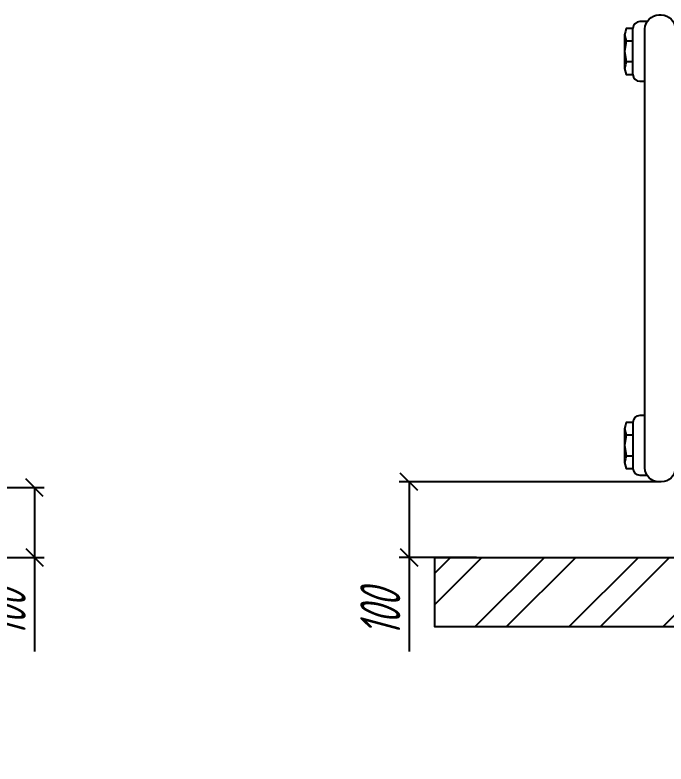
# Model space of a CAD drawing. Header units: millimetres. Extents: x -3929 to 624051, y 52832 to 514950.
# Drawn here: x 33107 to 37779, y 70984 to 76356 of the extents above; entities that cross this region are included whole.
import ezdxf

# ---------------------------------------------------------------- set-up
doc = ezdxf.new("R2010")
doc.units = ezdxf.units.MM
doc.layers.add('RC_A-WALL-PATT_GazBeton', color=252, linetype='Continuous', lineweight=9)
doc.layers.add('оборуд тонк', color=170, linetype='Continuous')
doc.layers.add('ПРИБОРЫ', color=3, linetype='Continuous')
doc.styles.add('РАЗМЕРНЫЙ', font='simplex.shx', dxfattribs={"width": 0.6, "oblique": 15})
doc.dimstyles.new('Рабочий', dxfattribs={"dimscale": 700, "dimtxt": 0.41, "dimasz": 0.18, "dimexe": 0.1, "dimexo": 0, "dimgap": 0.09, "dimtad": 1, "dimdec": 0, "dimzin": 0, "dimdsep": 46, "dimtxsty": 'РАЗМЕРНЫЙ', "dimblk": 'OBLIQUE', "dimcen": 0.09, "dimclrd": 256, "dimclre": 256, "dimclrt": 256, "dimaunit": 1, "dimadec": 0, "dimazin": 0, "dimtfac": 1, "dimtdec": 0, "dimtofl": 0, "dimtmove": 0, "dimatfit": 2, "dimfxl": 1, "dimtolj": 1, "dimtzin": 0, "dimarcsym": 0})

# ---------------------------------------------------------------- blocks, each defined once
blk = doc.blocks.new('_Oblique')
at = {"color": 0, "linetype": 'ByBlock', "lineweight": -2}
blk.add_line((-0.5, -0.5), (0.5, 0.5), dxfattribs=at)
blk = doc.blocks.new('*D2985')
at = {"layer": 'Defpoints', "color": 0, "lineweight": 40, "transparency": 16777216}
for p in [(32203.2, 72966.1), (32203.2, 72466.1), (33246.6, 72466.1)]:
    blk.add_point(p, dxfattribs=at)
at = {"layer": 'ПРИБОРЫ', "color": 7, "lineweight": -2, "transparency": 16777216}
for p, q in [((32203.2, 72966.1), (33316.6, 72966.1)), ((33246.6, 72966.1), (33246.6, 72466.1)), ((32203.2, 72466.1), (33316.6, 72466.1)), ((33246.6, 72466.1), (33246.6, 71791))]:
    blk.add_line(p, q, dxfattribs=at)
at = {"layer": 'ПРИБОРЫ', "color": 7, "lineweight": -2, "transparency": 16777216, "xscale": 126, "yscale": 126, "zscale": 126}
for p, rotation in [((33246.6, 72966.1), 90), ((33246.6, 72466.1), 270)]:
    blk.add_blockref('_Oblique', p, dxfattribs=dict(at, rotation=rotation))
at = {"layer": 'ПРИБОРЫ', "color": 7, "transparency": 16777216, "insert": (33040.1, 72065.5), "char_height": 287, "attachment_point": 5, "rotation": 90, "style": 'РАЗМЕРНЫЙ'}
blk.add_mtext('\\A1;100', dxfattribs=at)
blk = doc.blocks.new('*D2982')
at = {"layer": 'Defpoints', "color": 0, "lineweight": 40, "transparency": 16777216}
for p in [(37728.2, 73007.6), (35935, 72466.1), (36419.1, 72466.1)]:
    blk.add_point(p, dxfattribs=at)
at = {"layer": 'ПРИБОРЫ', "color": 7, "lineweight": -2, "transparency": 16777216}
for p, q in [((37728.2, 73007.6), (35865, 73007.6)), ((35935, 73007.6), (35935, 72466.1)), ((36419.1, 72466.1), (35865, 72466.1)), ((35935, 72466.1), (35935, 71791))]:
    blk.add_line(p, q, dxfattribs=at)
at = {"layer": 'ПРИБОРЫ', "color": 7, "lineweight": -2, "transparency": 16777216, "xscale": 126, "yscale": 126, "zscale": 126}
for p, rotation in [((35935, 73007.6), 90), ((35935, 72466.1), 270)]:
    blk.add_blockref('_Oblique', p, dxfattribs=dict(at, rotation=rotation))
at = {"layer": 'ПРИБОРЫ', "color": 7, "transparency": 16777216, "insert": (35728.5, 72065.5), "char_height": 287, "attachment_point": 5, "rotation": 90, "style": 'РАЗМЕРНЫЙ'}
blk.add_mtext('\\A1;100', dxfattribs=at)

msp = doc.modelspace()

# ---------------------------------------------------------------- hatches: boundary and pattern name
at = {"layer": 'RC_A-WALL-PATT_GazBeton', "lineweight": 25, "ltscale": 10}
h = msp.add_hatch(dxfattribs=at)
h.set_pattern_fill('ANSI32', scale=50)
h.set_pattern_definition([(45, (131708.5, 296583.27), (-336.7596, 336.7596), []), (45, (131933, 296583.27), (-336.7596, 336.7596), [])])
h.paths.add_polyline_path([(51643.98, 72466.066), (36119.809, 72466.066), (36119.809, 71967.195), (51643.98, 71967.195)])

# ---------------------------------------------------------------- linework, layer by layer
at = {"layer": 'RC_A-WALL-PATT_GazBeton', "color": 7, "lineweight": 25, "ltscale": 10}
msp.add_lwpolyline([(36119.809, 72466.066), (51643.98, 72466.066), (51643.98, 71967.195), (36119.809, 71967.195)], close=True, dxfattribs=at)
at = {"layer": 'оборуд тонк', "color": 7}
msp.add_lwpolyline([(37844.96, 76255.582), (37844.96, 73107.592, -0.41421356), (37744.96, 73007.592), (37728.241, 73007.592, -0.41421356), (37628.241, 73107.592), (37628.241, 76255.582, -0.41421356), (37728.241, 76355.582), (37744.96, 76355.582, -0.41421356)], format="xyb", close=True, dxfattribs=at)
for points in [[(37642.97, 76307.819), (37591.091, 76307.819, 0.41421356), (37541.091, 76257.819, -0.41421356)], [(37541.091, 75930.125, 0.41421356), (37591.091, 75880.125), (37628.241, 75880.125)], [(37628.241, 73483.049), (37591.091, 73483.049, 0.41421356), (37541.091, 73433.049), (37541.091, 73105.354, 0.41421356), (37591.091, 73055.354), (37642.97, 73055.354)]]:
    msp.add_lwpolyline(points, format="xyb", dxfattribs=at)
for points in [[(37541.091, 76019.354), (37493.975, 76019.354), (37487.67, 75998.335), (37481.364, 75971.01), (37493.975, 75928.972), (37541.091, 75928.972), (37541.091, 76258.972), (37493.975, 76258.972), (37487.67, 76237.953), (37481.364, 76212.73), (37493.975, 76170.692), (37487.67, 76137.061), (37481.364, 76095.023), (37487.67, 76052.985), (37493.975, 76019.354)], [(37481.364, 76212.73), (37481.364, 75971.01)], [(37493.975, 76170.692), (37541.091, 76170.692)], [(37541.091, 73434.202), (37493.975, 73434.202), (37487.67, 73413.183), (37481.364, 73387.96), (37481.364, 73146.24), (37493.975, 73104.202), (37541.091, 73104.202)], [(37481.364, 73387.96), (37493.975, 73345.921), (37487.67, 73312.291), (37481.364, 73270.253), (37487.67, 73228.214), (37493.975, 73194.584), (37487.67, 73173.565), (37481.364, 73146.24)], [(37493.975, 73345.921), (37541.091, 73345.921)], [(37493.975, 73194.584), (37541.091, 73194.584)]]:
    msp.add_lwpolyline(points, dxfattribs=at)

# ---------------------------------------------------------------- dimensions: what is measured, and where the dimension line sits
at = {"layer": 'ПРИБОРЫ', "color": 7}
for base, p1, p2, picture, middle in [((35934.966, 72466.066), (37728.241, 73007.592), (36419.146, 72466.066), '*D2982', (35728.466, 72065.539)), ((33246.552, 72466.066), (32203.193, 72966.066), (32203.193, 72466.066), '*D2985', (33040.052, 72065.539))]:
    dim = msp.add_linear_dim(base=base, p1=p1, p2=p2, angle=90, text='100', dimstyle='Рабочий', override={"dimlfac": 0.25, "dimclrd": 7, "dimclre": 7, "dimclrt": 7}, dxfattribs=at)
    dim.commit()
    dim.dimension.update_dxf_attribs({"geometry": picture, "text_midpoint": middle})

doc.saveas('drawing.dxf')
